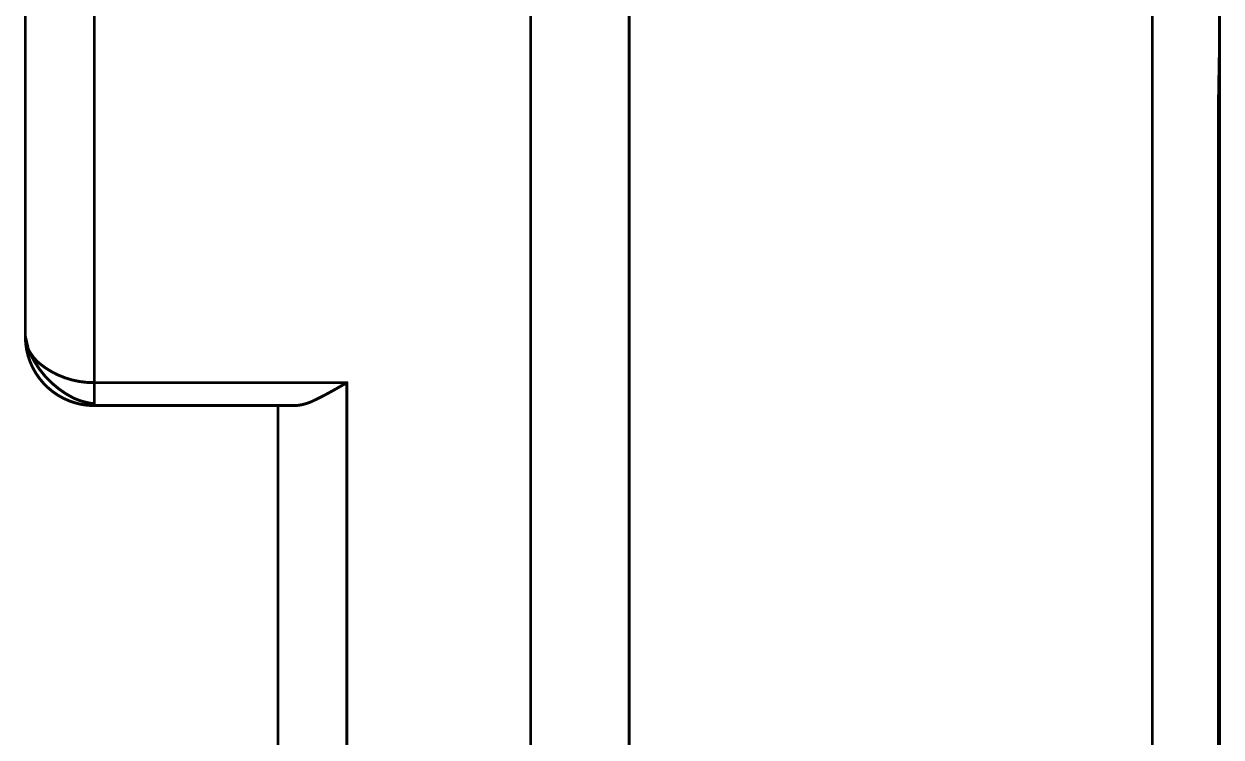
# Model space of a CAD drawing. Header units: inches. Extents: x 0 to 35.2, y -0.7 to 15.9.
# Drawn here: x 33.7082 to 33.9134, y 5.0923 to 5.2146 of the extents above; entities that cross this region are included whole.
import ezdxf

# ---------------------------------------------------------------- set-up
doc = ezdxf.new("R2010")
doc.units = ezdxf.units.IN
doc.header["$MEASUREMENT"] = 0
doc.layers.add('Dimensions', color=6, linetype='Continuous')

msp = doc.modelspace()

# ---------------------------------------------------------------- linework, layer by layer
at = {"layer": 'Dimensions', "const_width": 0.0005}
for points in [[(33.79502, 4.97749), (33.79502, 5.69483)], [(33.9016, 4.97573), (33.9016, 5.6966)], [(33.8119, 5.04154), (33.8119, 5.63079)], [(33.72022, 5.15309), (33.72022, 5.51923)], [(33.7084, 5.16097), (33.7084, 5.51136)], [(33.91313, 5.21313), (33.91313, 5.24397)], [(33.9131, 5.2101), (33.91313, 5.21313)], [(33.91313, 5.19706), (33.91313, 5.21313)], [(33.91304, 5.20693), (33.9131, 5.2101)], [(33.91298, 5.20369), (33.91304, 5.20693)], [(33.91292, 5.04482), (33.91292, 5.19706)], [(33.91292, 5.19706), (33.91313, 5.19706)], [(33.91313, 5.04482), (33.91313, 5.19706)], [(33.7084, 5.16097), (33.70898, 5.15848)], [(33.72022, 5.15309), (33.76352, 5.15309)], [(33.72022, 5.15158), (33.72022, 5.15309)], [(33.76166, 5.15202), (33.76352, 5.15309)], [(33.76352, 4.97749), (33.76352, 5.15309)], [(33.72022, 5.14915), (33.72022, 5.15158)], [(33.72022, 5.14915), (33.75472, 5.14915)], [(33.75171, 4.98614), (33.75171, 5.14915)]]:
    msp.add_lwpolyline(points, dxfattribs=at)
at = {"layer": 'Dimensions', "const_width": 0.00025}
for points in [[(33.913, 5.21313, 1), (33.91325, 5.21313, 1)], [(33.913, 5.21313, 1), (33.91325, 5.21313, 1)], [(33.913, 5.21313, 1), (33.91325, 5.21313, 1)], [(33.91298, 5.2101, 1), (33.91323, 5.2101, 1)], [(33.91298, 5.2101, 1), (33.91323, 5.2101, 1)], [(33.91292, 5.20693, 1), (33.91317, 5.20693, 1)], [(33.91292, 5.20693, 1), (33.91317, 5.20693, 1)], [(33.91286, 5.20369, 1), (33.91311, 5.20369, 1)], [(33.91286, 5.20369, 1), (33.91311, 5.20369, 1)], [(33.91279, 5.19706, 1), (33.91304, 5.19706, 1)], [(33.91279, 5.19706, 1), (33.91304, 5.19706, 1)], [(33.91279, 5.19706, 1), (33.91304, 5.19706, 1)], [(33.913, 5.19706, 1), (33.91325, 5.19706, 1)], [(33.913, 5.19706, 1), (33.91325, 5.19706, 1)], [(33.913, 5.19706, 1), (33.91325, 5.19706, 1)], [(33.70828, 5.16097, 1), (33.70853, 5.16097, 1)], [(33.70828, 5.16097, 1), (33.70853, 5.16097, 1)], [(33.70828, 5.16097, 1), (33.70853, 5.16097, 1)], [(33.70828, 5.16097, 1), (33.70853, 5.16097, 1)], [(33.70853, 5.15944, 1), (33.70878, 5.15944, 1)], [(33.70886, 5.15848, 1), (33.70911, 5.15848, 1)], [(33.70891, 5.15856, 1), (33.70916, 5.15856, 1)], [(33.70891, 5.15856, 1), (33.70916, 5.15856, 1)], [(33.71066, 5.15641, 1), (33.71091, 5.15641, 1)], [(33.71066, 5.15641, 1), (33.71091, 5.15641, 1)], [(33.72009, 5.15309, 1), (33.72034, 5.15309, 1)], [(33.72009, 5.15309, 1), (33.72034, 5.15309, 1)], [(33.72009, 5.15309, 1), (33.72034, 5.15309, 1)], [(33.72009, 5.15309, 1), (33.72034, 5.15309, 1)], [(33.7634, 5.15309, 1), (33.76365, 5.15309, 1)], [(33.7634, 5.15309, 1), (33.76365, 5.15309, 1)], [(33.7634, 5.15309, 1), (33.76365, 5.15309, 1)], [(33.72009, 5.15158, 1), (33.72034, 5.15158, 1)], [(33.72009, 5.15158, 1), (33.72034, 5.15158, 1)], [(33.75969, 5.15101, 1), (33.75994, 5.15101, 1)], [(33.75969, 5.15101, 1), (33.75994, 5.15101, 1)], [(33.76153, 5.15202, 1), (33.76178, 5.15202, 1)], [(33.76153, 5.15202, 1), (33.76178, 5.15202, 1)], [(33.71655, 5.15043, 1), (33.7168, 5.15043, 1)], [(33.71655, 5.15043, 1), (33.7168, 5.15043, 1)], [(33.72009, 5.14946, 1), (33.72034, 5.14946, 1)], [(33.72009, 5.14915, 1), (33.72034, 5.14915, 1)], [(33.72009, 5.14915, 1), (33.72034, 5.14915, 1)], [(33.72009, 5.14915, 1), (33.72034, 5.14915, 1)], [(33.75159, 5.14915, 1), (33.75184, 5.14915, 1)], [(33.75459, 5.14915, 1), (33.75484, 5.14915, 1)], [(33.75459, 5.14915, 1), (33.75484, 5.14915, 1)], [(33.75788, 5.1501, 1), (33.75813, 5.1501, 1)], [(33.75788, 5.1501, 1), (33.75813, 5.1501, 1)]]:
    msp.add_lwpolyline(points, format="xyb", close=True, dxfattribs=at)
at = {"layer": 'Dimensions', "const_width": 0.0005}
for points in [[(33.91292, 5.19706, -0.004373), (33.91298, 5.20369)], [(33.70904, 5.15856, -0.123946), (33.7084, 5.16097)], [(33.72022, 5.14915, -0.414214), (33.7084, 5.16097)], [(33.71668, 5.15043, -0.191623), (33.70866, 5.15944)], [(33.71078, 5.15641, -0.088176), (33.70904, 5.15856)], [(33.72022, 5.15309, -0.17721), (33.71078, 5.15641)], [(33.75982, 5.15101, -0.012921), (33.75801, 5.1501)], [(33.76166, 5.15202, -0.00735), (33.75982, 5.15101)], [(33.72022, 5.14946, -0.077143), (33.71668, 5.15043)], [(33.75801, 5.1501, -0.102909), (33.75472, 5.14915)]]:
    msp.add_lwpolyline(points, format="xyb", dxfattribs=at)

doc.saveas('drawing.dxf')
